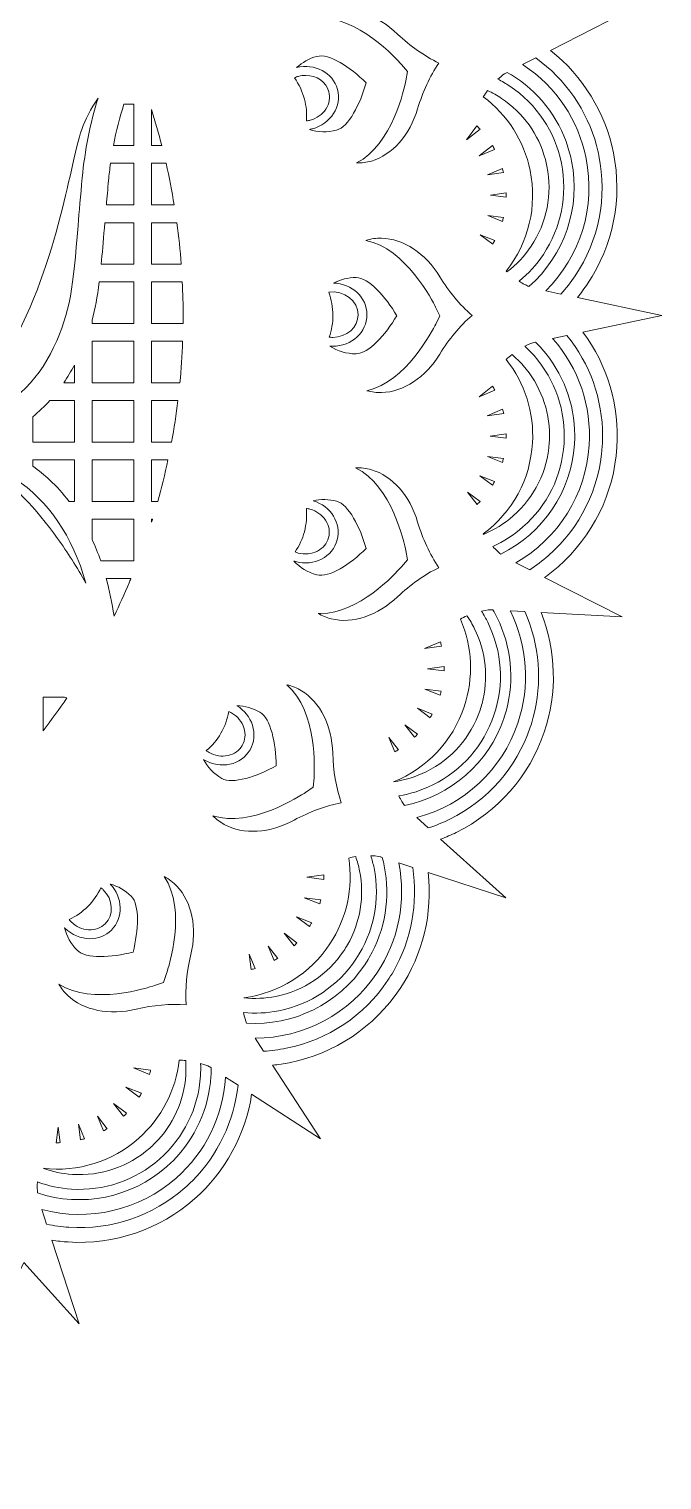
# Model space of a CAD drawing. Header units: millimetres. Extents: x 146 to 1170, y -927 to -143.
# Drawn here: x 857.1 to 960.5, y -926.6 to -689.3 of the extents above; entities that cross this region are included whole.
import ezdxf

# ---------------------------------------------------------------- set-up
doc = ezdxf.new("R2010")
doc.units = ezdxf.units.MM
doc.header["$MEASUREMENT"] = 0
doc.layers.add('Layer 1', color=7, linetype='Continuous')

msp = doc.modelspace()

# ---------------------------------------------------------------- linework, layer by layer
at = {"layer": 'Layer 1', "lineweight": 0}
for points in [[(874.22, -740.35), (874.22, -747.15), (867.42, -747.15), (867.42, -740.35), (874.22, -740.35)], [(874.22, -750.06), (874.22, -756.85), (867.42, -756.85), (867.42, -750.06), (874.22, -750.06)], [(874.22, -759.76), (874.22, -766.56), (867.42, -766.56), (867.42, -759.76), (874.22, -759.76)]]:
    msp.add_lwpolyline(points, dxfattribs=at)
for points, knots in [([(941.37, -778.97), (942.15, -778.41), (942.88, -777.83), (943.56, -777.23), (949.28, -772.21), (952.7, -765.25), (953.19, -757.65), (953.63, -750.92), (951.66, -744.26), (947.64, -738.84), (947.64, -738.84), (960.55, -736.11), (960.55, -736.11), (960.55, -736.11), (946.72, -733.18), (946.72, -733.18), (947.32, -732.45), (947.88, -731.7), (948.38, -730.95), (952.6, -724.62), (954.11, -717.01), (952.62, -709.54), (951.29, -702.91), (947.64, -696.97), (942.33, -692.77), (942.33, -692.77), (954.05, -686.81), (954.05, -686.81), (954.05, -686.81), (940.05, -687.55), (940.05, -687.55), (940.43, -686.7), (940.77, -685.84), (941.05, -685), (943.5, -677.79), (942.98, -670.05), (939.61, -663.22), (936.6, -657.13), (931.51, -652.33), (925.24, -649.66), (925.24, -649.66), (935.02, -640.86), (935.02, -640.86), (935.02, -640.86), (921.78, -645.18), (921.78, -645.18), (921.93, -644.27), (922.03, -643.37), (922.09, -642.51), (922.58, -634.91), (920.08, -627.57), (915.05, -621.85), (910.54, -616.72), (904.35, -613.39), (897.57, -612.45), (897.57, -612.45), (904.75, -601.41), (904.75, -601.41), (904.75, -601.41), (893.16, -608.95), (893.16, -608.95), (893.06, -608.06), (892.93, -607.2), (892.77, -606.38), (891.28, -598.91), (886.96, -592.47), (880.62, -588.24), (874.91, -584.43), (868.03, -582.82), (861.2, -583.7), (861.2, -583.7), (865.3, -571.13), (865.3, -571.13), (865.3, -571.13), (856.1, -581.36), (856.1, -581.36), (855.79, -580.56), (855.45, -579.79), (855.1, -579.07), (851.72, -572.24), (845.89, -567.13), (838.67, -564.69), (832.13, -562.47), (825.04, -562.72), (818.65, -565.36), (818.65, -565.36), (819.35, -552.1), (819.35, -552.1), (819.35, -552.1), (813.15, -564.31), (813.15, -564.31), (812.66, -563.64), (812.15, -563.01), (811.64, -562.43), (806.61, -556.71), (799.66, -553.29), (792.05, -552.8), (785.13, -552.35), (778.32, -554.44), (772.81, -558.68), (772.81, -558.68), (770.05, -545.61), (770.05, -545.61), (770.05, -545.61), (767.22, -558.97), (767.22, -558.97), (766.61, -558.48), (765.98, -558.03), (765.36, -557.61), (759.02, -553.39), (751.42, -551.88), (743.95, -553.37), (737.12, -554.74), (731.06, -558.54), (726.84, -564.1), (726.84, -564.1), (720.74, -552.1), (720.74, -552.1), (720.74, -552.1), (721.47, -565.72), (721.47, -565.72), (720.78, -565.43), (720.09, -565.17), (719.41, -564.94), (712.19, -562.5), (704.46, -563.01), (697.63, -566.39), (691.37, -569.48), (686.49, -574.74), (683.86, -581.22), (683.86, -581.22), (674.8, -571.14), (674.8, -571.14), (674.8, -571.14), (679.03, -584.12), (679.03, -584.12), (678.33, -584.02), (677.62, -583.95), (676.92, -583.9), (669.32, -583.41), (661.98, -585.91), (656.26, -590.94), (651, -595.56), (647.65, -601.91), (646.8, -608.86), (646.8, -608.86), (635.34, -601.41), (635.34, -601.41), (635.34, -601.41), (642.81, -612.89), (642.81, -612.89), (642.14, -612.98), (641.46, -613.09), (640.79, -613.22), (633.32, -614.71), (626.88, -619.03), (622.65, -625.37), (618.77, -631.18), (617.18, -638.19), (618.15, -645.12), (618.15, -645.12), (605.07, -640.86), (605.07, -640.86), (605.07, -640.86), (615.31, -650.06), (615.31, -650.06), (614.68, -650.32), (614.07, -650.6), (613.47, -650.89), (606.65, -654.27), (601.54, -660.1), (599.1, -667.32), (596.86, -673.93), (597.13, -681.1), (599.85, -687.54), (599.85, -687.54), (586.04, -686.81), (586.04, -686.81), (586.04, -686.81), (598.39, -693.08), (598.39, -693.08), (597.85, -693.49), (597.34, -693.91), (596.84, -694.35), (591.12, -699.38), (587.7, -706.33), (587.2, -713.94), (586.75, -720.89), (588.86, -727.72), (593.14, -733.23), (593.14, -733.23), (579.55, -736.11), (579.55, -736.11), (579.55, -736.11), (593.19, -739), (593.19, -739), (592.78, -739.53), (592.39, -740.08), (592.02, -740.63), (587.8, -746.97), (586.29, -754.57), (587.78, -762.04), (589.14, -768.85), (592.92, -774.89), (598.45, -779.1), (598.45, -779.1), (586.04, -785.42), (586.04, -785.42), (586.04, -785.42), (600.07, -784.67), (600.07, -784.67), (599.8, -785.3), (599.56, -785.94), (599.35, -786.58), (596.9, -793.8), (597.42, -801.53), (600.79, -808.36), (603.85, -814.55), (609.04, -819.39), (615.44, -822.04), (615.44, -822.04), (605.07, -831.36), (605.07, -831.36), (605.07, -831.36), (618.52, -826.98), (618.52, -826.98), (618.43, -827.68), (618.36, -828.38), (618.31, -829.07), (617.82, -836.67), (620.32, -844.01), (625.35, -849.73), (629.88, -854.89), (636.11, -858.22), (642.94, -859.15), (642.94, -859.15), (635.34, -870.81), (635.34, -870.81), (635.34, -870.81), (647.28, -863.05), (647.28, -863.05), (647.37, -863.78), (647.49, -864.5), (647.63, -865.2), (649.12, -872.67), (653.44, -879.12), (659.77, -883.34), (665.46, -887.13), (672.3, -888.75), (679.09, -887.9), (679.09, -887.9), (674.8, -901.09), (674.8, -901.09), (674.8, -901.09), (684.37, -890.43), (684.37, -890.43), (684.66, -891.16), (684.97, -891.85), (685.3, -892.52), (688.68, -899.35), (694.51, -904.45), (701.73, -906.89), (708.16, -909.07), (715.16, -908.87), (721.48, -906.33), (721.48, -906.33), (720.74, -920.12), (720.74, -920.12), (720.74, -920.12), (727.26, -907.3), (727.26, -907.3), (727.75, -907.95), (728.25, -908.58), (728.76, -909.15), (733.79, -914.87), (740.74, -918.3), (748.34, -918.79), (755.09, -919.22), (761.78, -917.24), (767.21, -913.19), (767.21, -913.19), (770.05, -926.61), (770.05, -926.61), (770.05, -926.61), (773.03, -912.5), (773.03, -912.5), (773.7, -913.03), (774.37, -913.52), (775.04, -913.97), (781.38, -918.19), (788.98, -919.7), (796.45, -918.21), (803.06, -916.89), (808.98, -913.26), (813.18, -907.97), (813.18, -907.97), (819.35, -920.12), (819.35, -920.12), (819.35, -920.12), (818.58, -905.7), (818.58, -905.7), (819.4, -906.06), (820.2, -906.38), (820.99, -906.64), (828.2, -909.09), (835.94, -908.57), (842.77, -905.2), (848.79, -902.22), (853.56, -897.2), (856.25, -891.02), (856.25, -891.02), (865.3, -901.09), (865.3, -901.09), (865.3, -901.09), (860.83, -887.38), (860.83, -887.38), (861.73, -887.52), (862.62, -887.62), (863.48, -887.68), (871.08, -888.17), (878.42, -885.67), (884.14, -880.64), (889.18, -876.22), (892.49, -870.14), (893.49, -863.49), (893.49, -863.49), (904.75, -870.81), (904.75, -870.81), (904.75, -870.81), (896.91, -858.76), (896.91, -858.76), (897.84, -858.67), (898.75, -858.53), (899.61, -858.36), (907.08, -856.87), (913.52, -852.55), (917.75, -846.22), (921.47, -840.63), (923.1, -833.91), (922.35, -827.23), (922.35, -827.23), (935.03, -831.36), (935.03, -831.36), (935.03, -831.36), (924.38, -821.79), (924.38, -821.79), (925.27, -821.46), (926.12, -821.09), (926.92, -820.69), (933.75, -817.31), (938.86, -811.48), (941.3, -804.26), (943.46, -797.9), (943.28, -790.97), (940.82, -784.71), (940.82, -784.71), (954.05, -785.42), (954.05, -785.42), (954.05, -785.42), (941.37, -778.97), (941.37, -778.97)], [0, 0, 0, 0, 1, 1, 1, 2, 2, 2, 3, 3, 3, 4, 4, 4, 5, 5, 5, 6, 6, 6, 7, 7, 7, 8, 8, 8, 9, 9, 9, 10, 10, 10, 11, 11, 11, 12, 12, 12, 13, 13, 13, 14, 14, 14, 15, 15, 15, 16, 16, 16, 17, 17, 17, 18, 18, 18, 19, 19, 19, 20, 20, 20, 21, 21, 21, 22, 22, 22, 23, 23, 23, 24, 24, 24, 25, 25, 25, 26, 26, 26, 27, 27, 27, 28, 28, 28, 29, 29, 29, 30, 30, 30, 31, 31, 31, 32, 32, 32, 33, 33, 33, 34, 34, 34, 35, 35, 35, 36, 36, 36, 37, 37, 37, 38, 38, 38, 39, 39, 39, 40, 40, 40, 41, 41, 41, 42, 42, 42, 43, 43, 43, 44, 44, 44, 45, 45, 45, 46, 46, 46, 47, 47, 47, 48, 48, 48, 49, 49, 49, 50, 50, 50, 51, 51, 51, 52, 52, 52, 53, 53, 53, 54, 54, 54, 55, 55, 55, 56, 56, 56, 57, 57, 57, 58, 58, 58, 59, 59, 59, 60, 60, 60, 61, 61, 61, 62, 62, 62, 63, 63, 63, 64, 64, 64, 65, 65, 65, 66, 66, 66, 67, 67, 67, 68, 68, 68, 69, 69, 69, 70, 70, 70, 71, 71, 71, 72, 72, 72, 73, 73, 73, 74, 74, 74, 75, 75, 75, 76, 76, 76, 77, 77, 77, 78, 78, 78, 79, 79, 79, 80, 80, 80, 81, 81, 81, 82, 82, 82, 83, 83, 83, 84, 84, 84, 85, 85, 85, 86, 86, 86, 87, 87, 87, 88, 88, 88, 89, 89, 89, 90, 90, 90, 91, 91, 91, 92, 92, 92, 93, 93, 93, 94, 94, 94, 95, 95, 95, 96, 96, 96, 97, 97, 97, 98, 98, 98, 99, 99, 99, 100, 100, 100, 101, 101, 101, 102, 102, 102, 103, 103, 103, 104, 104, 104, 105, 105, 105, 106, 106, 106, 107, 107, 107, 108, 108, 108, 109, 109, 109, 110, 110, 110, 111, 111, 111, 112, 112, 112, 113, 113, 113, 114, 114, 114, 115, 115, 115, 116, 116, 116, 117, 117, 117, 118, 118, 118, 119, 119, 119, 120, 120, 120, 120]), ([(917.35, -690.1), (919.43, -692.08), (921.69, -693.67), (924.07, -694.84), (922.59, -697.04), (921.43, -699.56), (920.62, -702.31), (919.37, -706.59), (916.46, -709.87), (913.05, -710.87), (912.28, -711.09), (911.48, -711.2), (910.65, -711.18), (916.48, -708.18), (918.47, -698.84), (918.68, -697.73), (918.68, -697.73), (918.98, -696.24), (918.98, -696.24), (918.98, -696.24), (917.98, -695.09), (917.98, -695.09), (917.23, -694.23), (910.78, -687.05), (904.17, -687.47), (904.9, -687.01), (905.69, -686.67), (906.51, -686.47), (909.97, -685.63), (914.12, -687.01), (917.35, -690.1)], [0, 0, 0, 0, 1, 1, 1, 2, 2, 2, 3, 3, 3, 4, 4, 4, 5, 5, 5, 6, 6, 6, 7, 7, 7, 8, 8, 8, 9, 9, 9, 10, 10, 10, 10]), ([(902.93, -705.7), (903.1, -705.67), (903.27, -705.63), (903.44, -705.58), (906.42, -704.78), (908.25, -701.9), (907.51, -699.14), (906.78, -696.41), (903.79, -694.82), (900.83, -695.59), (901.74, -694.73), (902.89, -694.09), (904.14, -693.75), (906.12, -693.23), (909.59, -695.52), (912.2, -698.06), (911.21, -701.56), (909.35, -705.28), (907.37, -705.81), (905.87, -706.21), (904.32, -706.17), (902.93, -705.7)], [0, 0, 0, 0, 1, 1, 1, 2, 2, 2, 3, 3, 3, 4, 4, 4, 5, 5, 5, 6, 6, 6, 7, 7, 7, 7]), ([(949.87, -708.35), (950.01, -708.9), (950.14, -709.45), (950.25, -710.01), (951.62, -716.85), (950.24, -723.81), (946.37, -729.62), (945.68, -730.66), (944.89, -731.67), (944.04, -732.62), (944.04, -732.62), (941.56, -732.09), (941.56, -732.09), (947.27, -726.39), (949.73, -718.33), (948.15, -710.43), (946.9, -704.15), (943.27, -698.74), (937.94, -695.19), (937.89, -695.15), (937.84, -695.12), (937.78, -695.08), (937.78, -695.08), (939.93, -693.99), (939.93, -693.99), (944.8, -697.5), (948.32, -702.6), (949.87, -708.35)], [0, 0, 0, 0, 1, 1, 1, 2, 2, 2, 3, 3, 3, 4, 4, 4, 5, 5, 5, 6, 6, 6, 7, 7, 7, 8, 8, 8, 9, 9, 9, 9]), ([(901.14, -697.01), (901.53, -696.9), (901.93, -696.85), (902.33, -696.85), (904.13, -696.85), (905.69, -697.95), (906.11, -699.52), (906.36, -700.47), (906.19, -701.48), (905.62, -702.36), (905.05, -703.25), (904.14, -703.89), (903.07, -704.18), (902.87, -704.23), (902.66, -704.27), (902.45, -704.3), (902.54, -703.09), (902.42, -701.89), (902.11, -700.72), (901.78, -699.48), (901.22, -698.31), (900.47, -697.25), (900.69, -697.15), (900.92, -697.07), (901.14, -697.01)], [0, 0, 0, 0, 1, 1, 1, 2, 2, 2, 3, 3, 3, 4, 4, 4, 5, 5, 5, 6, 6, 6, 7, 7, 7, 8, 8, 8, 8]), ([(937.2, -730.52), (938.73, -729.27), (940.06, -727.8), (941.16, -726.14), (944.1, -721.73), (945.15, -716.44), (944.11, -711.24), (943.07, -706.04), (940.07, -701.55), (935.66, -698.61), (935.04, -698.2), (934.39, -697.82), (933.72, -697.47), (934.4, -696.86), (934.87, -696.57), (934.92, -696.54), (934.92, -696.54), (935.26, -696.37), (935.26, -696.37), (935.75, -696.65), (936.2, -696.92), (936.61, -697.19), (940.97, -700.1), (944.11, -704.48), (945.46, -709.52), (945.59, -709.97), (945.7, -710.44), (945.79, -710.9), (947.3, -718.46), (944.62, -726.29), (938.8, -731.38), (938.4, -731.2), (937.85, -730.93), (937.2, -730.52)], [0, 0, 0, 0, 1, 1, 1, 2, 2, 2, 3, 3, 3, 4, 4, 4, 5, 5, 5, 6, 6, 6, 7, 7, 7, 8, 8, 8, 9, 9, 9, 10, 10, 10, 11, 11, 11, 11]), ([(934.32, -700.62), (937.85, -702.97), (940.4, -706.51), (941.49, -710.59), (941.59, -710.96), (941.68, -711.33), (941.75, -711.71), (942.66, -716.28), (941.74, -720.93), (939.16, -724.81), (938.08, -726.42), (936.76, -727.83), (935.22, -729), (935.18, -728.96), (935.13, -728.91), (935.08, -728.87), (938.77, -724.21), (940.19, -718.22), (939, -712.39), (938, -707.56), (935.29, -703.3), (931.35, -700.36), (931.57, -700), (931.81, -699.66), (932.05, -699.33), (932.84, -699.71), (933.6, -700.14), (934.32, -700.62)], [0, 0, 0, 0, 1, 1, 1, 2, 2, 2, 3, 3, 3, 4, 4, 4, 5, 5, 5, 6, 6, 6, 7, 7, 7, 8, 8, 8, 9, 9, 9, 9]), ([(845.26, -753.8), (857.57, -740.83), (861.76, -722.37), (864.03, -712.37), (864.67, -709.55), (865.22, -707.11), (865.72, -705.68), (866.29, -704.07), (867.18, -702.35), (868.38, -700.57), (867.09, -704.72), (866.22, -709.1), (865.8, -713.63), (865.53, -716.57), (865.31, -719.12), (865.12, -721.39), (865.12, -721.39), (865.12, -721.45), (865.12, -721.45), (864.26, -731.61), (863.94, -735.41), (861.13, -741.35), (858.35, -747.22), (853.95, -751.17), (848.06, -753.08), (847.16, -753.38), (846.22, -753.62), (845.26, -753.8)], [0, 0, 0, 0, 1, 1, 1, 2, 2, 2, 3, 3, 3, 4, 4, 4, 5, 5, 5, 6, 6, 6, 7, 7, 7, 8, 8, 8, 9, 9, 9, 9]), ([(870.91, -708.33), (871.35, -705.98), (871.92, -703.7), (872.61, -701.54), (872.61, -701.54), (874.22, -701.54), (874.22, -701.54), (874.22, -701.54), (874.22, -708.33), (874.22, -708.33), (874.22, -708.33), (870.91, -708.33), (870.91, -708.33)], [0, 0, 0, 0, 1, 1, 1, 2, 2, 2, 3, 3, 3, 4, 4, 4, 4]), ([(877.13, -708.33), (877.13, -708.33), (877.13, -702.46), (877.13, -702.46), (877.74, -704.41), (878.3, -706.37), (878.8, -708.33), (878.8, -708.33), (877.13, -708.33), (877.13, -708.33)], [0, 0, 0, 0, 1, 1, 1, 2, 2, 2, 3, 3, 3, 3]), ([(928.62, -707.38), (928.62, -707.38), (930.31, -705.13), (930.31, -705.13), (930.48, -705.3), (930.65, -705.48), (930.82, -705.66), (930.82, -705.66), (928.62, -707.38), (928.62, -707.38)], [0, 0, 0, 0, 1, 1, 1, 2, 2, 2, 3, 3, 3, 3]), ([(932.85, -708.34), (932.97, -708.54), (933.09, -708.75), (933.2, -708.96), (933.2, -708.96), (930.7, -710.03), (930.7, -710.03), (930.7, -710.03), (932.85, -708.34), (932.85, -708.34)], [0, 0, 0, 0, 1, 1, 1, 2, 2, 2, 3, 3, 3, 3]), ([(874.22, -711.24), (874.22, -711.24), (874.22, -718.04), (874.22, -718.04), (874.22, -718.04), (869.74, -718.04), (869.74, -718.04), (869.85, -716.79), (869.97, -715.46), (870.1, -714.03), (870.19, -713.11), (870.3, -712.2), (870.43, -711.24), (870.43, -711.24), (874.22, -711.24), (874.22, -711.24)], [0, 0, 0, 0, 1, 1, 1, 2, 2, 2, 3, 3, 3, 4, 4, 4, 5, 5, 5, 5]), ([(879.5, -711.24), (880.02, -713.5), (880.46, -715.79), (880.83, -718.04), (880.83, -718.04), (877.13, -718.04), (877.13, -718.04), (877.13, -718.04), (877.13, -711.24), (877.13, -711.24), (877.13, -711.24), (879.5, -711.24), (879.5, -711.24)], [0, 0, 0, 0, 1, 1, 1, 2, 2, 2, 3, 3, 3, 4, 4, 4, 4]), ([(932.02, -713.12), (932.02, -713.12), (934.47, -712.08), (934.47, -712.08), (934.5, -712.16), (934.52, -712.25), (934.54, -712.34), (934.58, -712.47), (934.62, -712.61), (934.65, -712.75), (934.65, -712.75), (932.02, -713.12), (932.02, -713.12)], [0, 0, 0, 0, 1, 1, 1, 2, 2, 2, 3, 3, 3, 4, 4, 4, 4]), ([(932.5, -716.45), (932.5, -716.45), (935.08, -716.09), (935.08, -716.09), (935.08, -716.31), (935.08, -716.54), (935.08, -716.77), (935.08, -716.77), (932.5, -716.45), (932.5, -716.45)], [0, 0, 0, 0, 1, 1, 1, 2, 2, 2, 3, 3, 3, 3]), ([(874.22, -720.95), (874.22, -720.95), (874.22, -727.74), (874.22, -727.74), (874.22, -727.74), (868.9, -727.74), (868.9, -727.74), (869.07, -726.01), (869.23, -724.07), (869.42, -721.81), (869.42, -721.81), (869.5, -720.95), (869.5, -720.95), (869.5, -720.95), (874.22, -720.95), (874.22, -720.95)], [0, 0, 0, 0, 1, 1, 1, 2, 2, 2, 3, 3, 3, 4, 4, 4, 5, 5, 5, 5]), ([(881.26, -720.95), (881.57, -723.19), (881.81, -725.47), (881.97, -727.74), (881.97, -727.74), (877.13, -727.74), (877.13, -727.74), (877.13, -727.74), (877.13, -720.95), (877.13, -720.95), (877.13, -720.95), (881.26, -720.95), (881.26, -720.95)], [0, 0, 0, 0, 1, 1, 1, 2, 2, 2, 3, 3, 3, 4, 4, 4, 4]), ([(934.47, -720.75), (934.47, -720.75), (932.09, -719.8), (932.09, -719.8), (932.09, -719.8), (934.65, -720.1), (934.65, -720.1), (934.59, -720.32), (934.54, -720.54), (934.47, -720.75)], [0, 0, 0, 0, 1, 1, 1, 2, 2, 2, 3, 3, 3, 3]), ([(924.24, -742.43), (921.92, -746.25), (918.27, -748.66), (914.71, -748.74), (913.92, -748.76), (913.13, -748.66), (912.34, -748.43), (918.74, -747.03), (923.07, -738.54), (923.57, -737.53), (923.57, -737.53), (924.23, -736.16), (924.23, -736.16), (924.23, -736.16), (923.56, -734.79), (923.56, -734.79), (923.06, -733.76), (918.66, -725.13), (912.17, -723.85), (913, -723.59), (913.86, -723.46), (914.71, -723.48), (918.27, -723.56), (921.92, -725.98), (924.24, -729.79), (925.73, -732.24), (927.5, -734.37), (929.51, -736.11), (927.5, -737.86), (925.73, -739.98), (924.24, -742.43)], [0, 0, 0, 0, 1, 1, 1, 2, 2, 2, 3, 3, 3, 4, 4, 4, 5, 5, 5, 6, 6, 6, 7, 7, 7, 8, 8, 8, 9, 9, 9, 10, 10, 10, 10]), ([(933.21, -723.87), (933.1, -724.06), (932.99, -724.26), (932.88, -724.45), (932.88, -724.45), (930.84, -722.92), (930.84, -722.92), (930.84, -722.92), (933.21, -723.87), (933.21, -723.87)], [0, 0, 0, 0, 1, 1, 1, 2, 2, 2, 3, 3, 3, 3]), ([(874.22, -730.65), (874.22, -730.65), (874.22, -737.44), (874.22, -737.44), (874.22, -737.44), (867.42, -737.44), (867.42, -737.44), (867.42, -737.44), (867.42, -736.87), (867.42, -736.87), (867.91, -735.07), (868.27, -733.15), (868.58, -730.65), (868.58, -730.65), (874.22, -730.65), (874.22, -730.65)], [0, 0, 0, 0, 1, 1, 1, 2, 2, 2, 3, 3, 3, 4, 4, 4, 5, 5, 5, 5]), ([(882.15, -730.65), (882.24, -732.53), (882.29, -734.39), (882.29, -736.17), (882.29, -736.52), (882.28, -736.87), (882.28, -737.21), (882.28, -737.21), (882.27, -737.44), (882.27, -737.44), (882.27, -737.44), (877.13, -737.44), (877.13, -737.44), (877.13, -737.44), (877.13, -730.65), (877.13, -730.65), (877.13, -730.65), (882.15, -730.65), (882.15, -730.65)], [0, 0, 0, 0, 1, 1, 1, 2, 2, 2, 3, 3, 3, 4, 4, 4, 5, 5, 5, 6, 6, 6, 6]), ([(906.29, -741.15), (906.44, -741.16), (906.59, -741.16), (906.74, -741.16), (909.83, -741.16), (912.34, -738.85), (912.34, -736), (912.34, -733.19), (909.9, -730.89), (906.87, -730.83), (907.98, -730.24), (909.25, -729.92), (910.55, -729.92), (912.6, -729.92), (915.36, -733.03), (917.22, -736.16), (915.36, -739.29), (912.6, -742.4), (910.55, -742.4), (909, -742.4), (907.52, -741.96), (906.29, -741.15)], [0, 0, 0, 0, 1, 1, 1, 2, 2, 2, 3, 3, 3, 4, 4, 4, 5, 5, 5, 6, 6, 6, 7, 7, 7, 7]), ([(906.08, -732.33), (908.66, -731.95), (910.89, -733.76), (910.89, -736), (910.89, -738.05), (909.03, -739.71), (906.74, -739.71), (906.55, -739.71), (906.36, -739.7), (906.16, -739.67), (906.57, -738.52), (906.77, -737.32), (906.77, -736.11), (906.77, -734.82), (906.54, -733.55), (906.08, -732.33)], [0, 0, 0, 0, 1, 1, 1, 2, 2, 2, 3, 3, 3, 4, 4, 4, 5, 5, 5, 5]), ([(882.2, -740.35), (882.12, -742.69), (881.97, -744.97), (881.76, -747.15), (881.76, -747.15), (877.13, -747.15), (877.13, -747.15), (877.13, -747.15), (877.13, -740.35), (877.13, -740.35), (877.13, -740.35), (882.2, -740.35), (882.2, -740.35)], [0, 0, 0, 0, 1, 1, 1, 2, 2, 2, 3, 3, 3, 4, 4, 4, 4]), ([(932.9, -773.91), (934.69, -773.1), (936.35, -772.03), (937.83, -770.72), (941.82, -767.22), (944.2, -762.38), (944.54, -757.09), (944.88, -751.79), (943.14, -746.69), (939.65, -742.7), (939.18, -742.17), (938.67, -741.66), (938.13, -741.16), (938.95, -740.74), (939.49, -740.57), (939.55, -740.56), (939.55, -740.56), (939.89, -740.48), (939.89, -740.48), (940.28, -740.87), (940.62, -741.23), (940.93, -741.58), (944.39, -745.51), (946.29, -750.56), (946.29, -755.78), (946.29, -756.25), (946.28, -756.72), (946.25, -757.2), (945.75, -764.88), (941.14, -771.75), (934.21, -775.16), (933.87, -774.89), (933.41, -774.47), (932.9, -773.91)], [0, 0, 0, 0, 1, 1, 1, 2, 2, 2, 3, 3, 3, 4, 4, 4, 5, 5, 5, 6, 6, 6, 7, 7, 7, 8, 8, 8, 9, 9, 9, 10, 10, 10, 11, 11, 11, 11]), ([(938.93, -777.72), (938.93, -777.72), (936.67, -776.58), (936.67, -776.58), (943.66, -772.55), (948.13, -765.4), (948.65, -757.35), (949.06, -750.96), (946.96, -744.8), (942.74, -739.98), (942.71, -739.96), (942.69, -739.93), (942.66, -739.9), (942.66, -739.9), (945.02, -739.4), (945.02, -739.4), (948.78, -744.04), (950.85, -749.86), (950.85, -755.79), (950.85, -756.35), (950.83, -756.92), (950.79, -757.49), (950.34, -764.45), (947.21, -770.82), (941.97, -775.42), (941.02, -776.25), (940, -777.03), (938.93, -777.72)], [0, 0, 0, 0, 1, 1, 1, 2, 2, 2, 3, 3, 3, 4, 4, 4, 5, 5, 5, 6, 6, 6, 7, 7, 7, 8, 8, 8, 9, 9, 9, 9]), ([(939.39, -756.97), (939.68, -752.03), (938.16, -747.2), (935.1, -743.33), (935.4, -743.05), (935.72, -742.78), (936.04, -742.52), (936.68, -743.07), (937.28, -743.66), (937.84, -744.29), (940.63, -747.48), (942.18, -751.56), (942.18, -755.78), (942.18, -756.17), (942.16, -756.55), (942.14, -756.93), (941.84, -761.58), (939.74, -765.84), (936.24, -768.91), (934.8, -770.18), (933.17, -771.19), (931.39, -771.93), (931.38, -771.9), (931.37, -771.88), (931.35, -771.86), (936.11, -768.31), (939.04, -762.9), (939.39, -756.97)], [0, 0, 0, 0, 1, 1, 1, 2, 2, 2, 3, 3, 3, 4, 4, 4, 5, 5, 5, 6, 6, 6, 7, 7, 7, 8, 8, 8, 9, 9, 9, 9]), ([(862.78, -747.15), (863.4, -746.23), (863.98, -745.26), (864.51, -744.24), (864.51, -744.24), (864.51, -747.15), (864.51, -747.15), (864.51, -747.15), (862.78, -747.15), (862.78, -747.15)], [0, 0, 0, 0, 1, 1, 1, 2, 2, 2, 3, 3, 3, 3]), ([(932.87, -747.7), (933, -747.91), (933.12, -748.13), (933.23, -748.34), (933.23, -748.34), (930.66, -749.44), (930.66, -749.44), (930.66, -749.44), (932.87, -747.7), (932.87, -747.7)], [0, 0, 0, 0, 1, 1, 1, 2, 2, 2, 3, 3, 3, 3]), ([(857.72, -756.85), (857.72, -756.85), (857.72, -752.69), (857.72, -752.69), (858.71, -751.88), (859.64, -751), (860.49, -750.06), (860.49, -750.06), (864.51, -750.06), (864.51, -750.06), (864.51, -750.06), (864.51, -756.85), (864.51, -756.85), (864.51, -756.85), (857.72, -756.85), (857.72, -756.85)], [0, 0, 0, 0, 1, 1, 1, 2, 2, 2, 3, 3, 3, 4, 4, 4, 5, 5, 5, 5]), ([(881.44, -750.06), (881.16, -752.3), (880.81, -754.58), (880.39, -756.85), (880.39, -756.85), (877.13, -756.85), (877.13, -756.85), (877.13, -756.85), (877.13, -750.06), (877.13, -750.06), (877.13, -750.06), (881.44, -750.06), (881.44, -750.06)], [0, 0, 0, 0, 1, 1, 1, 2, 2, 2, 3, 3, 3, 4, 4, 4, 4]), ([(934.5, -751.46), (934.57, -751.69), (934.63, -751.92), (934.68, -752.15), (934.68, -752.15), (931.98, -752.53), (931.98, -752.53), (931.98, -752.53), (934.5, -751.46), (934.5, -751.46)], [0, 0, 0, 0, 1, 1, 1, 2, 2, 2, 3, 3, 3, 3]), ([(932.46, -755.86), (932.46, -755.86), (935.1, -755.49), (935.1, -755.49), (935.1, -755.58), (935.1, -755.67), (935.1, -755.76), (935.1, -755.9), (935.1, -756.04), (935.1, -756.18), (935.1, -756.18), (932.46, -755.86), (932.46, -755.86)], [0, 0, 0, 0, 1, 1, 1, 2, 2, 2, 3, 3, 3, 4, 4, 4, 4]), ([(934.65, -759.52), (934.59, -759.74), (934.53, -759.96), (934.47, -760.17), (934.47, -760.17), (932.06, -759.2), (932.06, -759.2), (932.06, -759.2), (934.65, -759.52), (934.65, -759.52)], [0, 0, 0, 0, 1, 1, 1, 2, 2, 2, 3, 3, 3, 3]), ([(854.82, -762.87), (860.25, -766.37), (864.23, -772.23), (866.39, -779.89), (864.94, -777.31), (863.39, -774.86), (861.76, -772.59), (858.26, -767.7), (854.36, -763.65), (850.14, -760.53), (851.8, -761.15), (853.37, -761.93), (854.82, -762.87)], [0, 0, 0, 0, 1, 1, 1, 2, 2, 2, 3, 3, 3, 4, 4, 4, 4]), ([(864.51, -759.76), (864.51, -759.76), (864.51, -766.56), (864.51, -766.56), (864.51, -766.56), (863.68, -766.56), (863.68, -766.56), (862.69, -765.27), (861.62, -764.09), (860.49, -763.04), (859.62, -762.23), (858.69, -761.46), (857.72, -760.77), (857.72, -760.77), (857.72, -759.76), (857.72, -759.76), (857.72, -759.76), (864.51, -759.76), (864.51, -759.76)], [0, 0, 0, 0, 1, 1, 1, 2, 2, 2, 3, 3, 3, 4, 4, 4, 5, 5, 5, 6, 6, 6, 6]), ([(879.81, -759.76), (879.31, -762.09), (878.75, -764.38), (878.13, -766.56), (878.13, -766.56), (877.13, -766.56), (877.13, -766.56), (877.13, -766.56), (877.13, -759.76), (877.13, -759.76), (877.13, -759.76), (879.81, -759.76), (879.81, -759.76)], [0, 0, 0, 0, 1, 1, 1, 2, 2, 2, 3, 3, 3, 4, 4, 4, 4]), ([(906.51, -785.75), (905.75, -785.57), (905.03, -785.27), (904.34, -784.86), (904.48, -784.87), (904.61, -784.87), (904.75, -784.87), (911, -784.87), (916.87, -778.5), (917.98, -777.23), (917.98, -777.23), (918.98, -776.08), (918.98, -776.08), (918.98, -776.08), (918.69, -774.58), (918.69, -774.58), (918.47, -773.46), (916.44, -763.95), (910.48, -761.05), (911.36, -761.01), (912.22, -761.11), (913.05, -761.36), (916.46, -762.35), (919.37, -765.63), (920.62, -769.91), (921.43, -772.67), (922.59, -775.18), (924.07, -777.38), (921.69, -778.55), (919.43, -780.15), (917.35, -782.13), (914.12, -785.21), (909.97, -786.6), (906.51, -785.75)], [0, 0, 0, 0, 1, 1, 1, 2, 2, 2, 3, 3, 3, 4, 4, 4, 5, 5, 5, 6, 6, 6, 7, 7, 7, 8, 8, 8, 9, 9, 9, 10, 10, 10, 11, 11, 11, 11]), ([(930.8, -762.33), (930.8, -762.33), (933.19, -763.29), (933.19, -763.29), (933.08, -763.48), (932.97, -763.68), (932.86, -763.87), (932.86, -763.87), (930.8, -762.33), (930.8, -762.33)], [0, 0, 0, 0, 1, 1, 1, 2, 2, 2, 3, 3, 3, 3]), ([(900.72, -776.39), (902.14, -776.77), (903.66, -776.61), (904.91, -775.97), (906.2, -775.3), (907.11, -774.19), (907.47, -772.85), (908.19, -770.14), (906.44, -767.3), (903.55, -766.45), (904.78, -766.15), (906.11, -766.17), (907.37, -766.51), (909.35, -767.04), (911.21, -770.76), (912.2, -774.26), (909.6, -776.8), (906.13, -779.09), (904.14, -778.56), (902.66, -778.17), (901.36, -777.37), (900.39, -776.29), (900.5, -776.32), (900.61, -776.36), (900.72, -776.39)], [0, 0, 0, 0, 1, 1, 1, 2, 2, 2, 3, 3, 3, 4, 4, 4, 5, 5, 5, 6, 6, 6, 7, 7, 7, 8, 8, 8, 8]), ([(930.82, -766.55), (930.67, -766.71), (930.52, -766.87), (930.36, -767.02), (930.36, -767.02), (928.78, -765.02), (928.78, -765.02), (928.78, -765.02), (930.82, -766.55), (930.82, -766.55)], [0, 0, 0, 0, 1, 1, 1, 2, 2, 2, 3, 3, 3, 3]), ([(902.43, -767.69), (902.63, -767.72), (902.82, -767.76), (903.02, -767.81), (904.09, -768.1), (905, -768.74), (905.58, -769.63), (906.15, -770.51), (906.32, -771.52), (906.06, -772.47), (905.81, -773.41), (905.16, -774.2), (904.24, -774.67), (903.3, -775.16), (902.18, -775.27), (901.1, -774.98), (900.92, -774.94), (900.75, -774.88), (900.58, -774.81), (901.28, -773.79), (901.8, -772.68), (902.11, -771.5), (902.11, -771.5), (902.11, -771.5), (902.11, -771.5), (902.44, -770.26), (902.55, -768.98), (902.43, -767.69)], [0, 0, 0, 0, 1, 1, 1, 2, 2, 2, 3, 3, 3, 4, 4, 4, 5, 5, 5, 6, 6, 6, 7, 7, 7, 8, 8, 8, 9, 9, 9, 9]), ([(874.22, -769.47), (874.22, -769.47), (874.22, -776.26), (874.22, -776.26), (874.22, -776.26), (868.82, -776.26), (868.82, -776.26), (868.39, -775.03), (867.92, -773.86), (867.42, -772.79), (867.42, -772.79), (867.42, -769.47), (867.42, -769.47), (867.42, -769.47), (874.22, -769.47), (874.22, -769.47)], [0, 0, 0, 0, 1, 1, 1, 2, 2, 2, 3, 3, 3, 4, 4, 4, 5, 5, 5, 5]), ([(877.27, -769.47), (877.23, -769.62), (877.18, -769.77), (877.13, -769.92), (877.13, -769.92), (877.13, -769.47), (877.13, -769.47), (877.13, -769.47), (877.27, -769.47), (877.27, -769.47)], [0, 0, 0, 0, 1, 1, 1, 2, 2, 2, 3, 3, 3, 3]), ([(873.75, -779.17), (873.75, -779.17), (873.73, -779.24), (873.73, -779.24), (873.64, -779.45), (873.56, -779.65), (873.47, -779.86), (872.71, -781.66), (871.88, -783.48), (871, -785.29), (870.68, -783.16), (870.25, -781.11), (869.72, -779.17), (869.72, -779.17), (873.75, -779.17), (873.75, -779.17)], [0, 0, 0, 0, 1, 1, 1, 2, 2, 2, 3, 3, 3, 4, 4, 4, 5, 5, 5, 5]), ([(928.23, -800.12), (929.79, -795.41), (929.57, -790.33), (927.6, -785.8), (927.95, -785.61), (928.32, -785.43), (928.68, -785.27), (929.15, -785.95), (929.56, -786.66), (929.92, -787.39), (931.8, -791.19), (932.23, -795.53), (931.14, -799.61), (931.04, -799.98), (930.93, -800.35), (930.81, -800.71), (929.31, -805.13), (926.19, -808.69), (922.01, -810.76), (920.32, -811.59), (918.53, -812.15), (916.67, -812.4), (922.15, -810.2), (926.36, -805.74), (928.23, -800.12)], [0, 0, 0, 0, 1, 1, 1, 2, 2, 2, 3, 3, 3, 4, 4, 4, 5, 5, 5, 6, 6, 6, 7, 7, 7, 8, 8, 8, 8]), ([(923.08, -812.92), (927.84, -810.57), (931.39, -806.51), (933.09, -801.48), (934.79, -796.46), (934.43, -791.08), (932.08, -786.32), (931.78, -785.71), (931.43, -785.1), (931.05, -784.49), (931.96, -784.28), (932.53, -784.27), (932.59, -784.27), (932.59, -784.27), (932.92, -784.29), (932.92, -784.29), (933.19, -784.75), (933.42, -785.17), (933.61, -785.57), (935.94, -790.27), (936.47, -795.63), (935.12, -800.67), (935, -801.13), (934.86, -801.58), (934.71, -802.03), (932.24, -809.31), (926.03, -814.75), (918.46, -816.26), (918.21, -815.91), (917.88, -815.39), (917.54, -814.71), (919.45, -814.39), (921.32, -813.79), (923.08, -812.92)], [0, 0, 0, 0, 1, 1, 1, 2, 2, 2, 3, 3, 3, 4, 4, 4, 5, 5, 5, 6, 6, 6, 7, 7, 7, 8, 8, 8, 9, 9, 9, 10, 10, 10, 11, 11, 11, 11]), ([(939.51, -801.86), (939.37, -802.41), (939.2, -802.96), (939.02, -803.49), (936.78, -810.1), (932.11, -815.44), (925.86, -818.53), (924.74, -819.08), (923.55, -819.57), (922.34, -819.96), (922.34, -819.96), (920.46, -818.27), (920.46, -818.27), (928.25, -816.18), (934.41, -810.43), (936.99, -802.8), (939.04, -796.74), (938.61, -790.24), (935.77, -784.5), (935.77, -784.5), (935.74, -784.44), (935.74, -784.44), (935.74, -784.44), (938.15, -784.57), (938.15, -784.57), (940.56, -790.01), (941.05, -796.15), (939.51, -801.86)], [0, 0, 0, 0, 1, 1, 1, 2, 2, 2, 3, 3, 3, 4, 4, 4, 5, 5, 5, 6, 6, 6, 7, 7, 7, 8, 8, 8, 9, 9, 9, 9]), ([(921.75, -790.59), (921.75, -790.59), (924.33, -789.49), (924.33, -789.49), (924.4, -789.72), (924.46, -789.96), (924.52, -790.2), (924.52, -790.2), (921.75, -790.59), (921.75, -790.59)], [0, 0, 0, 0, 1, 1, 1, 2, 2, 2, 3, 3, 3, 3]), ([(922.23, -793.92), (922.23, -793.92), (924.93, -793.53), (924.93, -793.53), (924.94, -793.77), (924.94, -794.01), (924.93, -794.25), (924.93, -794.25), (922.23, -793.92), (922.23, -793.92)], [0, 0, 0, 0, 1, 1, 1, 2, 2, 2, 3, 3, 3, 3]), ([(902.31, -814.13), (902.31, -814.13), (903.57, -813.28), (903.57, -813.28), (903.57, -813.28), (903.68, -811.76), (903.68, -811.76), (903.76, -810.61), (904.27, -800.88), (899.23, -796.54), (900.1, -796.74), (900.9, -797.06), (901.64, -797.51), (904.68, -799.35), (906.64, -803.27), (906.74, -807.73), (906.81, -810.6), (907.28, -813.33), (908.14, -815.84), (905.54, -816.35), (902.94, -817.31), (900.42, -818.68), (896.5, -820.82), (892.13, -821.09), (889.02, -819.38), (888.34, -819.01), (887.71, -818.53), (887.16, -817.97), (893.4, -819.93), (901.38, -814.76), (902.31, -814.13)], [0, 0, 0, 0, 1, 1, 1, 2, 2, 2, 3, 3, 3, 4, 4, 4, 5, 5, 5, 6, 6, 6, 7, 7, 7, 8, 8, 8, 9, 9, 9, 10, 10, 10, 10]), ([(921.82, -797.26), (921.82, -797.26), (924.47, -797.58), (924.47, -797.58), (924.45, -797.67), (924.42, -797.76), (924.4, -797.84), (924.36, -797.98), (924.33, -798.12), (924.29, -798.25), (924.29, -798.25), (921.82, -797.26), (921.82, -797.26)], [0, 0, 0, 0, 1, 1, 1, 2, 2, 2, 3, 3, 3, 4, 4, 4, 4]), ([(859.41, -804.09), (859.41, -804.09), (859.41, -798.58), (859.41, -798.58), (859.41, -798.58), (862.88, -798.58), (862.88, -798.58), (863.01, -798.62), (863.15, -798.65), (863.28, -798.69), (862.07, -800.49), (860.77, -802.3), (859.41, -804.09)], [0, 0, 0, 0, 1, 1, 1, 2, 2, 2, 3, 3, 3, 4, 4, 4, 4]), ([(889.94, -809.53), (891.36, -809.22), (892.53, -808.38), (893.22, -807.17), (893.92, -805.97), (894.06, -804.54), (893.62, -803.16), (893.2, -801.85), (892.31, -800.73), (891.09, -799.98), (892.38, -800), (893.69, -800.36), (894.84, -801.03), (896.62, -802.06), (897.45, -806.13), (897.5, -809.77), (894.32, -811.55), (890.38, -812.87), (888.6, -811.84), (887.3, -811.09), (886.26, -810.01), (885.6, -808.74), (885.66, -808.78), (885.73, -808.81), (885.79, -808.85), (885.79, -808.85), (885.79, -808.85), (885.79, -808.85), (887.06, -809.58), (888.57, -809.83), (889.94, -809.53)], [0, 0, 0, 0, 1, 1, 1, 2, 2, 2, 3, 3, 3, 4, 4, 4, 5, 5, 5, 6, 6, 6, 7, 7, 7, 8, 8, 8, 9, 9, 9, 10, 10, 10, 10]), ([(888.45, -804.47), (888.45, -804.47), (888.45, -804.47), (888.45, -804.47), (889.09, -803.37), (889.52, -802.18), (889.74, -800.91), (889.91, -800.99), (890.07, -801.07), (890.23, -801.16), (891.2, -801.72), (891.91, -802.59), (892.23, -803.6), (892.55, -804.59), (892.45, -805.6), (891.96, -806.45), (891.47, -807.3), (890.65, -807.89), (889.63, -808.11), (888.59, -808.33), (887.49, -808.15), (886.52, -807.59), (886.37, -807.51), (886.22, -807.41), (886.08, -807.31), (887.04, -806.5), (887.83, -805.55), (888.45, -804.47)], [0, 0, 0, 0, 1, 1, 1, 2, 2, 2, 3, 3, 3, 4, 4, 4, 5, 5, 5, 6, 6, 6, 7, 7, 7, 8, 8, 8, 9, 9, 9, 9]), ([(920.57, -800.38), (920.57, -800.38), (922.99, -801.36), (922.99, -801.36), (922.88, -801.56), (922.77, -801.75), (922.65, -801.95), (922.65, -801.95), (920.57, -800.38), (920.57, -800.38)], [0, 0, 0, 0, 1, 1, 1, 2, 2, 2, 3, 3, 3, 3]), ([(920.61, -804.62), (920.45, -804.78), (920.29, -804.94), (920.13, -805.1), (920.13, -805.1), (918.55, -803.08), (918.55, -803.08), (918.55, -803.08), (920.61, -804.62), (920.61, -804.62)], [0, 0, 0, 0, 1, 1, 1, 2, 2, 2, 3, 3, 3, 3]), ([(917.48, -807.16), (917.29, -807.28), (917.1, -807.39), (916.9, -807.5), (916.9, -807.5), (915.9, -805.15), (915.9, -805.15), (915.9, -805.15), (917.48, -807.16), (917.48, -807.16)], [0, 0, 0, 0, 1, 1, 1, 2, 2, 2, 3, 3, 3, 3]), ([(892.65, -851.9), (892.5, -851.49), (892.31, -850.9), (892.16, -850.16), (894.07, -850.34), (896.01, -850.24), (897.91, -849.86), (903.11, -848.82), (907.59, -845.82), (910.54, -841.41), (913.48, -836.99), (914.53, -831.7), (913.49, -826.5), (913.35, -825.83), (913.18, -825.16), (912.97, -824.49), (914, -824.53), (914.59, -824.7), (914.59, -824.7), (914.59, -824.7), (914.83, -824.78), (914.83, -824.78), (914.97, -825.3), (915.08, -825.74), (915.16, -826.17), (916.19, -831.3), (915.32, -836.62), (912.71, -841.15), (912.47, -841.56), (912.22, -841.96), (911.96, -842.35), (907.71, -848.73), (900.32, -852.38), (892.65, -851.9)], [0, 0, 0, 0, 1, 1, 1, 2, 2, 2, 3, 3, 3, 4, 4, 4, 5, 5, 5, 6, 6, 6, 7, 7, 7, 8, 8, 8, 9, 9, 9, 10, 10, 10, 11, 11, 11, 11]), ([(906.28, -838.91), (909.02, -834.76), (910.11, -829.78), (909.37, -824.87), (909.74, -824.78), (910.11, -824.71), (910.49, -824.65), (910.76, -825.41), (910.97, -826.19), (911.13, -826.97), (911.96, -831.13), (911.25, -835.43), (909.14, -839.09), (908.95, -839.42), (908.75, -839.75), (908.53, -840.07), (905.95, -843.95), (902.01, -846.58), (897.44, -847.5), (895.71, -847.84), (893.96, -847.93), (892.23, -847.75), (897.98, -846.97), (903.08, -843.77), (906.28, -838.91)], [0, 0, 0, 0, 1, 1, 1, 2, 2, 2, 3, 3, 3, 4, 4, 4, 5, 5, 5, 6, 6, 6, 7, 7, 7, 8, 8, 8, 8]), ([(916.65, -843.43), (916.36, -843.92), (916.06, -844.41), (915.75, -844.88), (911.88, -850.68), (905.98, -854.63), (899.14, -856), (897.93, -856.24), (896.67, -856.4), (895.42, -856.47), (895.42, -856.47), (894.04, -854.35), (894.04, -854.35), (902.08, -854.33), (909.5, -850.37), (913.96, -843.69), (917.51, -838.36), (918.78, -831.97), (917.53, -825.69), (917.52, -825.68), (917.52, -825.67), (917.52, -825.66), (917.52, -825.66), (919.81, -826.4), (919.81, -826.4), (920.72, -832.28), (919.6, -838.32), (916.65, -843.43)], [0, 0, 0, 0, 1, 1, 1, 2, 2, 2, 3, 3, 3, 4, 4, 4, 5, 5, 5, 6, 6, 6, 7, 7, 7, 8, 8, 8, 9, 9, 9, 9]), ([(882.8, -848.87), (880.15, -848.68), (877.4, -848.94), (874.61, -849.61), (870.27, -850.67), (865.98, -849.79), (863.41, -847.33), (862.85, -846.8), (862.38, -846.19), (861.99, -845.51), (867.52, -849.03), (876.56, -846.08), (877.62, -845.72), (877.62, -845.72), (879.06, -845.22), (879.06, -845.22), (879.06, -845.22), (879.56, -843.78), (879.56, -843.78), (879.93, -842.69), (882.95, -833.42), (879.2, -827.92), (879.98, -828.33), (880.67, -828.85), (881.27, -829.48), (883.73, -832.04), (884.6, -836.33), (883.55, -840.67), (882.87, -843.46), (882.62, -846.22), (882.8, -848.87)], [0, 0, 0, 0, 1, 1, 1, 2, 2, 2, 3, 3, 3, 4, 4, 4, 5, 5, 5, 6, 6, 6, 7, 7, 7, 8, 8, 8, 9, 9, 9, 10, 10, 10, 10]), ([(902.49, -828.03), (902.49, -828.03), (905.27, -827.64), (905.27, -827.64), (905.27, -827.88), (905.27, -828.12), (905.26, -828.37), (905.26, -828.37), (902.49, -828.03), (902.49, -828.03)], [0, 0, 0, 0, 1, 1, 1, 2, 2, 2, 3, 3, 3, 3]), ([(862.96, -836.34), (864.07, -837.44), (865.55, -838.07), (867.05, -838.07), (868.41, -838.07), (869.66, -837.57), (870.58, -836.65), (872.56, -834.66), (872.46, -831.32), (870.37, -829.13), (871.64, -829.48), (872.84, -830.17), (873.8, -831.13), (875.25, -832.58), (875, -836.74), (874.1, -840.26), (870.58, -841.16), (866.43, -841.41), (864.97, -839.96), (863.94, -838.93), (863.23, -837.65), (862.91, -836.28), (862.93, -836.3), (862.95, -836.32), (862.96, -836.34)], [0, 0, 0, 0, 1, 1, 1, 2, 2, 2, 3, 3, 3, 4, 4, 4, 5, 5, 5, 6, 6, 6, 7, 7, 7, 8, 8, 8, 8]), ([(868.86, -829.73), (869, -829.83), (869.13, -829.95), (869.24, -830.06), (870.86, -831.68), (871, -834.17), (869.55, -835.62), (868.85, -836.32), (867.89, -836.67), (866.85, -836.62), (865.79, -836.56), (864.78, -836.1), (863.99, -835.32), (863.87, -835.2), (863.76, -835.07), (863.66, -834.94), (864.8, -834.4), (865.83, -833.68), (866.73, -832.79), (867.61, -831.9), (868.33, -830.87), (868.86, -829.73)], [0, 0, 0, 0, 1, 1, 1, 2, 2, 2, 3, 3, 3, 4, 4, 4, 5, 5, 5, 6, 6, 6, 7, 7, 7, 7]), ([(902.09, -831.37), (902.09, -831.37), (904.8, -831.7), (904.8, -831.7), (904.75, -831.93), (904.68, -832.16), (904.61, -832.39), (904.61, -832.39), (902.09, -831.37), (902.09, -831.37)], [0, 0, 0, 0, 1, 1, 1, 2, 2, 2, 3, 3, 3, 3]), ([(900.83, -834.5), (900.83, -834.5), (903.3, -835.49), (903.3, -835.49), (903.26, -835.57), (903.22, -835.65), (903.17, -835.72), (903.1, -835.85), (903.03, -835.97), (902.96, -836.09), (902.96, -836.09), (900.83, -834.5), (900.83, -834.5)], [0, 0, 0, 0, 1, 1, 1, 2, 2, 2, 3, 3, 3, 4, 4, 4, 4]), ([(900.9, -838.75), (900.74, -838.92), (900.58, -839.08), (900.42, -839.24), (900.42, -839.24), (898.81, -837.19), (898.81, -837.19), (898.81, -837.19), (900.9, -838.75), (900.9, -838.75)], [0, 0, 0, 0, 1, 1, 1, 2, 2, 2, 3, 3, 3, 3]), ([(897.75, -841.29), (897.56, -841.41), (897.37, -841.52), (897.17, -841.63), (897.17, -841.63), (896.17, -839.27), (896.17, -839.27), (896.17, -839.27), (897.75, -841.29), (897.75, -841.29)], [0, 0, 0, 0, 1, 1, 1, 2, 2, 2, 3, 3, 3, 3]), ([(894.07, -842.93), (893.86, -843), (893.65, -843.06), (893.43, -843.11), (893.43, -843.11), (893.07, -840.59), (893.07, -840.59), (893.07, -840.59), (894.07, -842.93), (894.07, -842.93)], [0, 0, 0, 0, 1, 1, 1, 2, 2, 2, 3, 3, 3, 3]), ([(858.48, -877.86), (860.26, -878.51), (862.13, -878.9), (864.04, -879.03), (869.33, -879.37), (874.44, -877.63), (878.42, -874.13), (882.4, -870.63), (884.79, -865.79), (885.13, -860.5), (885.17, -859.84), (885.18, -859.16), (885.15, -858.48), (886.15, -858.77), (886.7, -859.08), (886.75, -859.11), (886.75, -859.11), (886.87, -859.18), (886.87, -859.18), (886.87, -859.71), (886.86, -860.17), (886.83, -860.61), (886.49, -865.84), (884.28, -870.75), (880.59, -874.44), (880.25, -874.77), (879.91, -875.1), (879.55, -875.41), (873.82, -880.45), (865.77, -882.07), (858.5, -879.66), (858.46, -879.22), (858.43, -878.61), (858.48, -877.86)], [0, 0, 0, 0, 1, 1, 1, 2, 2, 2, 3, 3, 3, 4, 4, 4, 5, 5, 5, 6, 6, 6, 7, 7, 7, 8, 8, 8, 9, 9, 9, 10, 10, 10, 11, 11, 11, 11]), ([(875.04, -870.71), (878.77, -867.39), (881.11, -862.86), (881.66, -857.93), (882.01, -857.94), (882.36, -857.97), (882.72, -858), (882.77, -858.79), (882.77, -859.57), (882.72, -860.34), (882.45, -864.57), (880.66, -868.55), (877.67, -871.53), (877.4, -871.8), (877.12, -872.07), (876.83, -872.32), (873.33, -875.39), (868.84, -876.92), (864.19, -876.62), (862.54, -876.52), (860.94, -876.18), (859.4, -875.63), (865.09, -876.29), (870.74, -874.52), (875.04, -870.71)], [0, 0, 0, 0, 1, 1, 1, 2, 2, 2, 3, 3, 3, 4, 4, 4, 5, 5, 5, 6, 6, 6, 7, 7, 7, 8, 8, 8, 8]), ([(883.8, -877.67), (883.39, -878.07), (882.98, -878.46), (882.55, -878.83), (877.31, -883.44), (870.59, -885.72), (863.63, -885.27), (862.41, -885.2), (861.19, -885.03), (859.98, -884.78), (859.98, -884.78), (859.2, -882.38), (859.2, -882.38), (866.95, -884.42), (875.12, -882.51), (881.14, -877.22), (885.95, -873), (888.82, -867.15), (889.24, -860.76), (889.24, -860.75), (889.24, -860.74), (889.24, -860.72), (889.24, -860.72), (891.26, -862.04), (891.26, -862.04), (890.62, -867.95), (887.97, -873.49), (883.8, -877.67)], [0, 0, 0, 0, 1, 1, 1, 2, 2, 2, 3, 3, 3, 4, 4, 4, 5, 5, 5, 6, 6, 6, 7, 7, 7, 8, 8, 8, 9, 9, 9, 9]), ([(874.19, -859.22), (874.19, -859.22), (876.98, -859.55), (876.98, -859.55), (876.92, -859.79), (876.86, -860.02), (876.79, -860.26), (876.79, -860.26), (874.19, -859.22), (874.19, -859.22)], [0, 0, 0, 0, 1, 1, 1, 2, 2, 2, 3, 3, 3, 3]), ([(875.48, -863.36), (875.36, -863.57), (875.24, -863.77), (875.12, -863.97), (875.12, -863.97), (872.94, -862.34), (872.94, -862.34), (872.94, -862.34), (875.48, -863.36), (875.48, -863.36)], [0, 0, 0, 0, 1, 1, 1, 2, 2, 2, 3, 3, 3, 3]), ([(873.05, -866.63), (872.99, -866.69), (872.93, -866.76), (872.86, -866.82), (872.76, -866.92), (872.66, -867.02), (872.56, -867.12), (872.56, -867.12), (870.92, -865.03), (870.92, -865.03), (870.92, -865.03), (873.05, -866.63), (873.05, -866.63)], [0, 0, 0, 0, 1, 1, 1, 2, 2, 2, 3, 3, 3, 4, 4, 4, 4]), ([(865.18, -868.43), (865.18, -868.43), (866.19, -870.79), (866.19, -870.79), (865.98, -870.86), (865.76, -870.91), (865.54, -870.97), (865.54, -870.97), (865.18, -868.43), (865.18, -868.43)], [0, 0, 0, 0, 1, 1, 1, 2, 2, 2, 3, 3, 3, 3]), ([(868.27, -867.11), (868.27, -867.11), (869.88, -869.16), (869.88, -869.16), (869.69, -869.28), (869.49, -869.39), (869.29, -869.5), (869.29, -869.5), (868.27, -867.11), (868.27, -867.11)], [0, 0, 0, 0, 1, 1, 1, 2, 2, 2, 3, 3, 3, 3]), ([(861.85, -868.9), (861.85, -868.9), (862.21, -871.43), (862.21, -871.43), (861.98, -871.44), (861.76, -871.44), (861.54, -871.44), (861.54, -871.44), (861.85, -868.9), (861.85, -868.9)], [0, 0, 0, 0, 1, 1, 1, 2, 2, 2, 3, 3, 3, 3])]:
    msp.add_open_spline(points, degree=3, knots=knots, dxfattribs=at)

doc.saveas('drawing.dxf')
